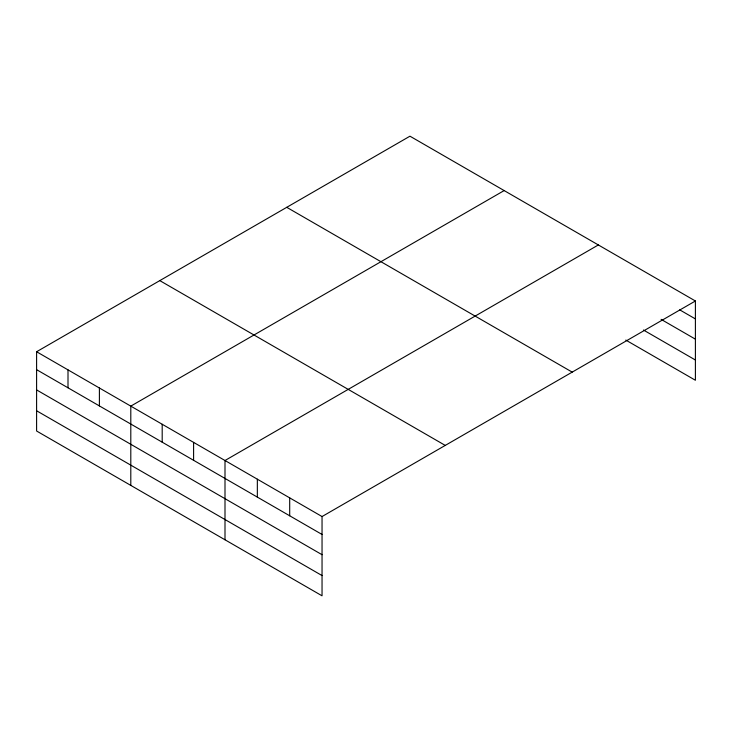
<?xml version="1.0" encoding="UTF-8"?>
<svg xmlns="http://www.w3.org/2000/svg" width="732" height="732" viewBox="0 0 732 732"><rect width="100%" height="100%" fill="white"/><g stroke="black" fill="none" stroke-linecap="round" stroke-linejoin="round"><path stroke-width="1.1" d="M695.4 300.989L409.957 136.189L36.6 351.744L36.6 431.011L322.043 595.811L322.043 516.545L695.4 300.989L695.4 380.256L625.796 340.069M504.147 190.576L130.799 406.123L130.799 485.398M598.346 244.955L224.999 460.51L224.999 539.777M679.717 309.865L695.4 318.914M661.087 319.353L695.4 339.163M643.446 330.022L695.4 360.016M286.743 207.321L572.195 372.121M159.805 280.612L445.257 445.413M36.6 351.744L322.043 516.545M36.6 369.669L322.043 534.47M36.6 389.909L322.043 554.71M36.6 410.771L322.043 575.572M289.698 497.87L289.698 515.795M257.344 479.186L257.344 497.119M193.596 442.384L193.596 460.309M162.193 424.258L162.193 442.183M99.396 387.997L99.396 405.921M68.003 369.87L68.003 387.795"/></g></svg>
